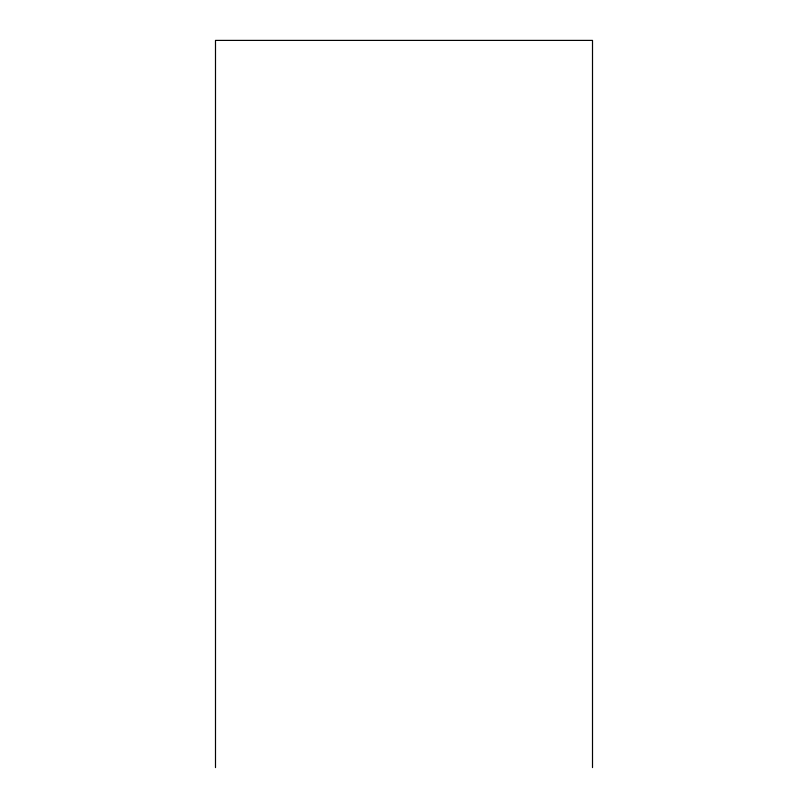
<?xml version="1.0" encoding="UTF-8"?>
<svg xmlns="http://www.w3.org/2000/svg" width="808" height="808" viewBox="0 0 808 808"><rect width="100%" height="100%" fill="white"/><g stroke="black" fill="none" stroke-linecap="round" stroke-linejoin="round"><path stroke-width="1.21" d="M592.506 767.6L592.506 40.4L215.494 40.4L215.494 767.6"/></g></svg>
